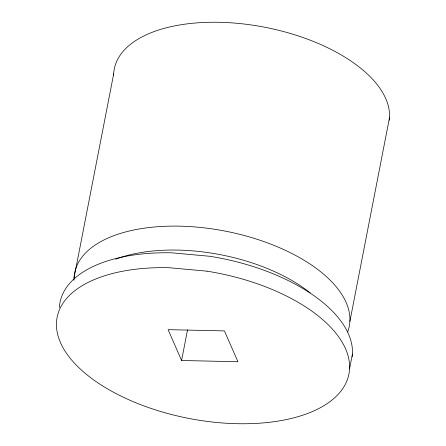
<?xml version="1.0" encoding="UTF-8"?>
<svg xmlns="http://www.w3.org/2000/svg" width="446" height="446" viewBox="0 0 446 446"><rect width="100%" height="100%" fill="white"/><g stroke="black" fill="none" stroke-linecap="round" stroke-linejoin="round"><path stroke-width="0.67" d="M74.069 277.719L113.691 73.863M181.583 360.496L168.092 329.661L224.444 330.904L237.935 361.734L181.583 360.496L187.554 329.789M349.893 321.421L389.52 117.566M349.547 368.914L352.44 354.035M74.025 280.339A139.888 69.732 11 0 1 223.808 230.838A139.888 69.732 11 0 1 347.663 332.008M113.646 75.162A139.888 69.732 11 0 1 256.679 25.79A139.888 69.732 11 0 1 389.274 120.247M115.72 259.198A131.146 65.372 11 0 1 310.21 292.911M59.374 307.601A148.63 74.092 11 0 1 171.771 252.821L209.832 256.288A148.63 74.092 11 0 1 352.189 356.789M206.938 271.168L168.878 267.7A148.63 74.092 11 0 0 88.241 375.822A148.63 74.092 11 0 0 334.16 398.239A148.63 74.092 11 0 0 206.938 271.168"/></g></svg>
